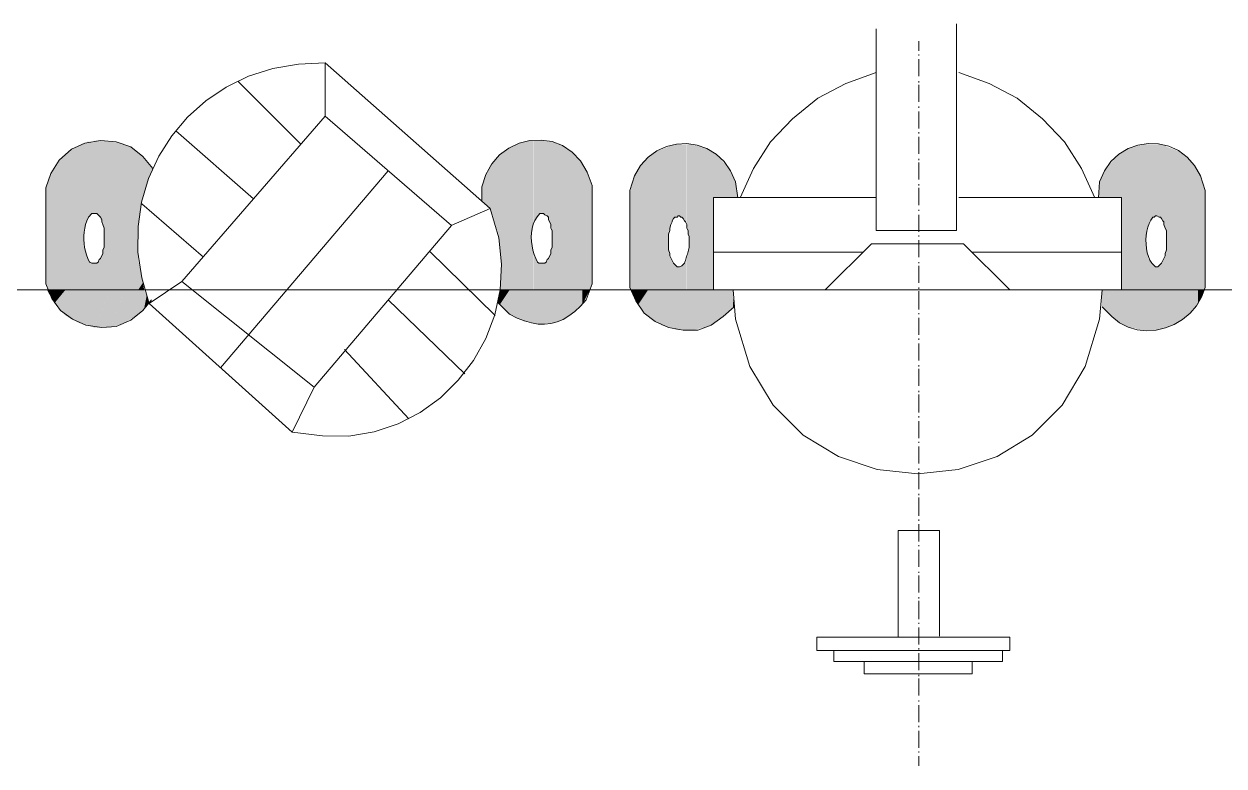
# Model space of a CAD drawing. Extents: x 0 to 247, y -13 to 225.
# Drawn here: x 103.15 to 132.85, y 43.36 to 61.72 of the extents above; entities that cross this region are included whole.
import ezdxf

# ---------------------------------------------------------------- set-up
doc = ezdxf.new("R2010")
doc.units = 0
doc.layers.add('FILL', color=8, linetype='Continuous')
doc.layers.add('GEOMETRY', color=7, linetype='Continuous')

msp = doc.modelspace()

# ---------------------------------------------------------------- hatches: boundary and pattern name
at = {"layer": 'FILL'}
for points in [[(104.861, 58.806), (104.861, 57.029), (104.89, 58.833)], [(104.861, 57.029), (104.89, 57.029), (104.89, 58.833)], [(104.889, 58.833), (104.889, 57.029), (104.919, 58.833)], [(104.889, 57.029), (104.919, 57.029), (104.919, 58.833)], [(104.889, 57.029), (104.889, 58.833)], [(104.889, 57.029), (104.889, 58.833)], [(104.92, 58.833), (104.92, 57.029), (104.95, 58.833)], [(104.92, 57.029), (104.95, 57.029), (104.95, 58.833)], [(104.95, 58.833), (104.95, 57.002), (104.981, 58.833)], [(104.95, 57.002), (104.981, 57.002), (104.981, 58.833)], [(104.95, 57.029), (104.95, 58.833)], [(104.95, 57.002), (104.95, 57.03), (104.95, 58.833)], [(104.98, 58.833), (104.98, 57.002), (105.009, 58.833)], [(104.98, 57.002), (105.009, 56.972), (105.009, 58.833)], [(105.009, 56.972), (105.009, 58.833)], [(105.009, 56.939), (105.009, 56.971), (105.009, 58.833)], [(105.01, 58.833), (105.01, 56.939), (105.04, 58.833)], [(105.01, 56.939), (105.04, 56.91), (105.04, 58.833)], [(105.04, 58.833), (105.04, 56.881), (105.069, 58.833)], [(105.04, 56.881), (105.069, 56.85), (105.069, 58.833)], [(105.04, 56.911), (105.04, 58.833)], [(105.04, 56.881), (105.04, 56.911), (105.04, 58.833)], [(105.04, 56.911), (105.04, 58.833)], [(105.04, 56.911), (105.04, 58.833)], [(105.069, 58.833), (105.069, 56.821), (105.099, 58.833)], [(105.069, 56.821), (105.099, 56.791), (105.099, 58.833)], [(105.069, 56.85), (105.069, 58.833)], [(105.069, 56.821), (105.069, 56.851), (105.069, 58.833)], [(105.099, 58.833), (105.099, 56.7), (105.13, 58.833)], [(105.099, 56.7), (105.13, 56.67), (105.13, 58.833)], [(105.099, 56.729), (105.099, 58.833)], [(105.099, 56.7), (105.099, 56.729), (105.099, 58.833)], [(105.099, 56.791), (105.099, 58.833)], [(105.099, 56.729), (105.099, 56.791), (105.099, 58.833)], [(105.13, 55.137), (105.43, 58.806), (105.13, 58.833)], [(105.13, 56.461), (105.13, 58.833)], [(105.13, 56.43), (105.13, 56.461), (105.13, 58.833)], [(105.13, 56.52), (105.13, 58.833)], [(105.13, 56.461), (105.13, 56.52), (105.13, 58.833)], [(105.13, 56.549), (105.13, 58.833)], [(105.13, 56.52), (105.13, 56.549), (105.13, 58.833)], [(105.13, 56.609), (105.13, 58.833)], [(105.13, 56.549), (105.13, 56.609), (105.13, 58.833)], [(105.13, 56.67), (105.13, 58.833)], [(105.13, 56.609), (105.13, 56.67), (105.13, 58.833)], [(115.318, 58.742), (115.318, 55.137), (115.649, 58.833)], [(115.318, 55.138), (115.649, 55.138), (115.649, 58.833)], [(115.649, 58.833), (115.649, 55.138), (115.708, 58.833)], [(115.649, 55.138), (115.708, 55.138), (115.708, 58.833)], [(115.708, 56.52), (115.708, 58.833)], [(115.708, 56.52), (115.708, 58.833)], [(115.708, 56.461), (115.708, 58.833)], [(115.708, 56.461), (115.708, 58.833)], [(115.708, 56.43), (115.708, 58.833)], [(115.708, 56.43), (115.708, 58.833)], [(115.709, 58.833), (115.709, 56.549), (115.74, 58.833)], [(115.709, 56.549), (115.74, 56.609), (115.74, 58.833)], [(115.74, 58.833), (115.74, 56.729), (115.768, 58.833)], [(115.74, 56.729), (115.768, 56.791), (115.768, 58.833)], [(115.74, 56.7), (115.74, 58.833)], [(115.74, 56.7), (115.74, 58.833)], [(115.74, 56.67), (115.74, 58.833)], [(115.74, 56.67), (115.74, 58.833)], [(115.74, 56.609), (115.74, 58.833)], [(115.74, 56.609), (115.74, 58.833)], [(115.768, 56.791), (115.768, 58.833)], [(115.768, 56.791), (115.768, 58.833)], [(115.769, 58.833), (115.769, 56.821), (115.8, 58.833)], [(115.769, 56.821), (115.8, 56.851), (115.8, 58.833)], [(115.799, 56.85), (115.799, 58.833)], [(115.799, 56.85), (115.799, 58.833)], [(115.8, 58.833), (115.8, 56.881), (115.829, 58.833)], [(115.8, 56.881), (115.829, 56.911), (115.829, 58.833)], [(115.829, 58.833), (115.829, 56.939), (115.859, 58.833)], [(115.829, 56.939), (115.859, 56.971), (115.859, 58.833)], [(115.829, 56.911), (115.829, 58.833)], [(115.829, 56.911), (115.829, 58.833)], [(115.859, 56.972), (115.859, 58.833)], [(115.859, 56.972), (115.859, 58.833)], [(115.86, 58.833), (115.86, 57.002), (115.89, 58.833)], [(115.86, 57.002), (115.89, 57.002), (115.89, 58.833)], [(115.889, 58.833), (115.889, 57.002), (115.919, 58.833)], [(115.889, 57.002), (115.919, 57.03), (115.919, 58.833)], [(115.919, 58.833), (115.919, 57.029), (115.95, 58.833)], [(115.919, 57.029), (115.95, 57.029), (115.95, 58.833)], [(115.919, 57.029), (115.919, 58.833)], [(115.919, 57.029), (115.919, 58.833)], [(115.951, 58.833), (115.951, 57.029), (115.98, 58.833)], [(115.951, 57.029), (115.98, 57.029), (115.98, 58.833)], [(115.98, 58.833), (115.98, 57.029), (116.008, 58.833)], [(115.98, 57.029), (116.008, 57.029), (116.008, 58.833)], [(115.98, 57.029), (115.98, 58.833)], [(115.98, 57.029), (115.98, 58.833)], [(116.008, 57.029), (116.008, 58.833)], [(116.008, 57.029), (116.008, 58.833)], [(116.009, 58.833), (116.009, 57.029), (116.04, 58.833)], [(116.009, 57.029), (116.04, 57.029), (116.04, 58.833)], [(116.04, 58.833), (116.04, 57.002), (116.071, 58.833)], [(116.04, 57.002), (116.071, 57.002), (116.071, 58.833)], [(116.04, 57.029), (116.04, 58.833)], [(116.04, 57.002), (116.04, 57.03), (116.04, 58.833)], [(116.07, 58.833), (116.07, 57.002), (116.099, 58.833)], [(116.07, 57.002), (116.099, 56.972), (116.099, 58.833)], [(116.099, 56.972), (116.099, 58.833)], [(116.099, 56.939), (116.099, 56.971), (116.099, 58.833)], [(116.1, 56.939), (116.131, 58.806), (116.1, 58.833)], [(104.017, 55.138), (104.319, 55.138), (104.319, 58.622)], [(104.017, 58.353), (104.017, 55.137), (104.319, 58.621)], [(104.319, 58.622), (104.319, 55.137), (104.62, 58.774)], [(104.319, 55.137), (104.62, 55.137), (104.62, 58.774)], [(104.62, 58.774), (104.62, 56.52), (104.649, 58.774)], [(104.62, 56.52), (104.649, 56.549), (104.649, 58.774)], [(104.62, 56.461), (104.62, 58.774)], [(104.62, 56.461), (104.62, 58.774)], [(104.62, 56.43), (104.62, 58.774)], [(104.62, 56.43), (104.62, 58.774)], [(104.649, 58.774), (104.649, 56.701), (104.678, 58.774)], [(104.649, 56.701), (104.678, 56.729), (104.678, 58.774)], [(104.649, 56.701), (104.649, 58.774)], [(104.649, 56.701), (104.649, 58.774)], [(104.649, 56.61), (104.649, 58.774)], [(104.649, 56.61), (104.649, 58.774)], [(104.649, 56.549), (104.649, 58.774)], [(104.649, 56.549), (104.649, 58.774)], [(104.649, 56.669), (104.649, 58.773)], [(104.649, 56.669), (104.649, 58.773)], [(104.678, 56.792), (104.678, 58.774)], [(104.678, 56.792), (104.678, 58.774)], [(104.678, 56.729), (104.678, 58.774)], [(104.678, 56.729), (104.678, 58.774)], [(104.679, 58.774), (104.679, 56.821), (104.709, 58.774)], [(104.679, 56.821), (104.709, 56.85), (104.709, 58.774)], [(104.709, 58.806), (104.709, 56.881), (104.74, 58.806)], [(104.709, 56.881), (104.74, 56.91), (104.74, 58.806)], [(104.709, 56.849), (104.709, 58.806)], [(104.709, 56.849), (104.709, 58.806)], [(104.739, 58.806), (104.739, 56.939), (104.768, 58.806)], [(104.739, 56.939), (104.768, 56.971), (104.768, 58.806)], [(104.739, 56.91), (104.739, 58.806)], [(104.739, 56.91), (104.739, 58.806)], [(104.769, 58.806), (104.769, 56.972), (104.8, 58.806)], [(104.769, 56.972), (104.8, 57.001), (104.8, 58.806)], [(104.799, 58.806), (104.799, 57.001), (104.83, 58.806)], [(104.799, 57.001), (104.83, 57.03), (104.83, 58.806)], [(104.799, 57.001), (104.799, 58.806)], [(104.799, 57.001), (104.799, 58.806)], [(104.83, 58.806), (104.83, 57.029), (104.86, 58.806)], [(104.83, 57.029), (104.86, 57.029), (104.86, 58.806)], [(104.83, 57.029), (104.83, 58.806)], [(104.83, 57.029), (104.83, 58.806)], [(105.13, 55.137), (105.43, 55.137), (105.43, 58.806)], [(105.43, 55.137), (105.791, 58.684), (105.43, 58.806)], [(105.43, 55.137), (105.791, 55.137), (105.791, 58.684)], [(105.79, 55.138), (105.971, 58.534), (105.79, 58.684)], [(105.79, 55.138), (105.971, 55.138), (105.971, 58.534)], [(105.971, 56.76), (106.09, 58.441), (105.971, 58.533)], [(105.971, 56.67), (105.971, 58.533)], [(105.971, 56.67), (105.971, 58.533)], [(114.928, 58.505), (114.928, 56.069), (114.958, 58.534)], [(114.928, 56.068), (114.958, 55.826), (114.958, 58.533)], [(114.957, 55.137), (115.017, 55.137), (115.017, 58.565)], [(114.957, 58.533), (114.957, 55.136), (115.017, 58.564)], [(115.017, 55.138), (115.318, 55.138), (115.318, 58.743)], [(115.017, 58.564), (115.017, 55.138), (115.318, 58.742)], [(116.1, 56.939), (116.131, 56.909), (116.131, 58.806)], [(116.13, 58.806), (116.13, 56.881), (116.16, 58.806)], [(116.13, 56.881), (116.16, 56.85), (116.16, 58.806)], [(116.13, 56.91), (116.13, 58.806)], [(116.13, 56.881), (116.13, 56.91), (116.13, 58.806)], [(116.16, 58.806), (116.16, 56.821), (116.19, 58.806)], [(116.16, 56.821), (116.19, 56.791), (116.19, 58.806)], [(116.16, 56.849), (116.16, 58.806)], [(116.16, 56.821), (116.16, 56.85), (116.16, 58.806)], [(116.19, 56.729), (116.19, 58.806)], [(116.19, 56.701), (116.19, 56.729), (116.19, 58.806)], [(116.19, 56.791), (116.19, 58.806)], [(116.19, 56.729), (116.19, 56.791), (116.19, 58.806)], [(116.191, 58.806), (116.191, 56.701), (116.221, 58.806)], [(116.191, 56.701), (116.221, 56.669), (116.221, 58.806)], [(116.22, 55.137), (116.339, 58.774), (116.22, 58.806)], [(116.22, 56.46), (116.22, 58.806)], [(116.22, 56.43), (116.22, 56.46), (116.22, 58.806)], [(116.22, 56.52), (116.22, 58.806)], [(116.22, 56.46), (116.22, 56.52), (116.22, 58.806)], [(116.22, 56.549), (116.22, 58.806)], [(116.22, 56.52), (116.22, 56.549), (116.22, 58.806)], [(116.22, 56.61), (116.22, 58.806)], [(116.22, 56.549), (116.22, 56.61), (116.22, 58.806)], [(116.22, 56.669), (116.22, 58.806)], [(116.22, 56.61), (116.22, 56.669), (116.22, 58.806)], [(116.22, 55.137), (116.339, 55.137), (116.339, 58.774)], [(116.339, 55.137), (116.67, 58.594), (116.339, 58.774)], [(116.339, 55.137), (116.67, 55.137), (116.67, 58.594)], [(116.671, 55.137), (116.911, 58.354), (116.671, 58.594)], [(118.473, 58.323), (118.473, 55.137), (118.804, 58.565)], [(118.473, 55.137), (118.804, 55.137), (118.804, 58.565)], [(118.804, 58.565), (118.804, 55.137), (119.105, 58.684)], [(118.804, 55.137), (119.105, 55.137), (119.105, 58.684)], [(119.105, 56.578), (119.136, 56.64), (119.136, 58.715)], [(119.105, 56.488), (119.105, 58.715)], [(119.105, 56.488), (119.105, 58.715)], [(119.105, 56.398), (119.105, 58.715)], [(119.105, 56.398), (119.105, 58.715)], [(119.105, 58.714), (119.105, 56.577), (119.136, 58.714)], [(119.105, 56.52), (119.105, 58.714)], [(119.105, 56.52), (119.105, 58.714)], [(119.105, 56.43), (119.105, 58.714)], [(119.105, 56.43), (119.105, 58.714)], [(119.105, 56.339), (119.105, 58.683)], [(119.105, 56.339), (119.105, 58.683)], [(119.136, 58.714), (119.136, 56.7), (119.165, 58.714)], [(119.136, 56.7), (119.165, 56.761), (119.165, 58.714)], [(119.136, 56.67), (119.136, 58.714)], [(119.136, 56.67), (119.136, 58.714)], [(119.136, 56.64), (119.136, 58.714)], [(119.136, 56.64), (119.136, 58.714)], [(119.164, 56.761), (119.164, 58.714)], [(119.164, 56.761), (119.164, 58.714)], [(119.164, 56.761), (119.164, 58.714)], [(119.164, 56.761), (119.164, 58.714)], [(119.165, 58.714), (119.165, 56.791), (119.195, 58.714)], [(119.165, 56.791), (119.195, 56.82), (119.195, 58.714)], [(119.195, 58.714), (119.195, 56.849), (119.226, 58.742)], [(119.195, 56.849), (119.226, 56.88), (119.226, 58.742)], [(119.195, 56.82), (119.195, 58.714)], [(119.195, 56.82), (119.195, 58.714)], [(119.226, 58.742), (119.226, 56.911), (119.256, 58.742)], [(119.226, 56.911), (119.256, 56.911), (119.256, 58.742)], [(119.226, 56.881), (119.226, 58.742)], [(119.226, 56.881), (119.226, 58.742)], [(119.256, 58.742), (119.256, 56.911), (119.286, 58.742)], [(119.256, 56.911), (119.286, 56.94), (119.286, 58.742)], [(119.286, 58.742), (119.286, 56.939), (119.317, 58.742)], [(119.286, 56.939), (119.317, 56.971), (119.317, 58.742)], [(119.286, 56.939), (119.286, 58.742)], [(119.286, 56.939), (119.286, 58.742)], [(119.317, 58.742), (119.317, 56.971), (119.345, 58.742)], [(119.317, 56.971), (119.345, 56.971), (119.345, 58.742)], [(119.345, 58.742), (119.345, 56.971), (119.376, 58.742)], [(119.345, 56.971), (119.376, 56.971), (119.376, 58.742)], [(119.345, 56.971), (119.345, 58.742)], [(119.345, 56.971), (119.345, 58.742)], [(119.376, 58.742), (119.376, 56.971), (119.407, 58.742)], [(119.376, 56.971), (119.407, 56.971), (119.407, 58.742)], [(119.406, 56.971), (119.406, 58.742)], [(119.406, 56.939), (119.406, 56.971), (119.406, 58.742)], [(119.407, 58.742), (119.407, 56.939), (119.435, 58.742)], [(119.407, 56.939), (119.435, 56.939), (119.435, 58.742)], [(119.435, 58.742), (119.435, 56.939), (119.466, 58.742)], [(119.435, 56.939), (119.466, 56.91), (119.466, 58.742)], [(119.467, 58.742), (119.467, 56.911), (119.496, 58.742)], [(119.467, 56.911), (119.496, 56.881), (119.496, 58.742)], [(119.467, 56.911), (119.467, 58.742)], [(119.467, 56.911), (119.467, 58.742)], [(119.496, 58.742), (119.496, 56.849), (119.526, 58.742)], [(119.496, 56.849), (119.526, 56.82), (119.526, 58.742)], [(119.496, 56.881), (119.496, 58.742)], [(119.496, 56.849), (119.496, 56.88), (119.496, 58.742)], [(119.526, 56.821), (119.526, 58.743)], [(119.526, 58.742), (119.526, 56.791), (119.556, 58.742)], [(119.526, 56.791), (119.556, 56.761), (119.556, 58.742)], [(119.526, 56.791), (119.526, 56.821), (119.526, 58.742)], [(119.556, 56.728), (119.556, 58.742), (119.556, 58.774)], [(119.556, 56.729), (119.556, 56.761), (119.556, 58.774)], [(119.556, 56.76), (119.556, 58.773)], [(119.556, 56.7), (119.556, 56.728), (119.556, 58.742)], [(119.557, 58.742), (119.557, 56.7), (119.587, 58.742)], [(119.557, 56.7), (119.587, 56.67), (119.587, 58.742)], [(119.586, 56.579), (119.586, 58.743)], [(119.586, 56.579), (119.586, 56.64), (119.586, 58.743)], [(119.586, 58.742), (119.586, 56.519), (119.617, 58.742)], [(119.586, 56.519), (119.617, 56.488), (119.617, 58.742)], [(119.586, 56.519), (119.586, 56.578), (119.586, 58.742)], [(119.586, 56.64), (119.586, 58.742)], [(119.586, 56.67), (119.586, 58.742)], [(119.586, 56.64), (119.586, 56.671), (119.586, 58.742)], [(119.617, 55.137), (119.946, 58.684), (119.617, 58.743)], [(119.617, 56.489), (119.617, 58.743)], [(119.617, 56.398), (119.617, 58.742)], [(119.617, 56.339), (119.617, 56.398), (119.617, 58.742)], [(119.617, 56.429), (119.617, 58.742)], [(119.617, 56.398), (119.617, 56.429), (119.617, 58.742)], [(119.617, 56.429), (119.617, 56.488), (119.617, 58.742)], [(119.617, 55.137), (119.946, 55.137), (119.946, 58.684)], [(119.947, 55.138), (120.216, 58.534), (119.947, 58.684)], [(119.947, 55.138), (120.216, 55.138), (120.216, 58.534)], [(120.216, 57.421), (120.307, 58.474), (120.216, 58.534)], [(130.225, 58.473), (130.225, 57.422), (130.316, 58.533)], [(130.225, 57.422), (130.316, 57.422), (130.316, 58.533)], [(130.315, 55.137), (130.586, 55.137), (130.586, 58.684)], [(130.315, 58.533), (130.315, 55.136), (130.586, 58.683)], [(130.586, 58.684), (130.586, 55.138), (130.916, 58.743)], [(130.586, 55.138), (130.916, 55.138), (130.916, 58.743)], [(130.917, 58.742), (130.917, 56.429), (130.948, 58.742)], [(130.917, 56.429), (130.948, 56.488), (130.948, 58.742)], [(130.917, 56.398), (130.917, 58.742)], [(130.917, 56.398), (130.917, 58.742)], [(130.917, 56.339), (130.917, 58.742)], [(130.917, 56.339), (130.917, 58.742)], [(130.948, 56.579), (130.948, 58.743)], [(130.948, 56.579), (130.948, 58.743)], [(130.948, 56.489), (130.948, 58.743)], [(130.948, 56.489), (130.948, 58.743)], [(130.948, 58.742), (130.948, 56.64), (130.976, 58.742)], [(130.948, 56.64), (130.976, 56.671), (130.976, 58.742)], [(130.948, 56.519), (130.948, 58.742)], [(130.948, 56.519), (130.948, 58.742)], [(130.976, 56.728), (130.976, 58.742), (130.976, 58.774)], [(130.976, 56.701), (130.976, 58.774)], [(130.976, 56.701), (130.976, 58.774)], [(130.976, 56.728), (130.976, 58.742)], [(130.976, 56.67), (130.976, 58.742)], [(130.976, 56.67), (130.976, 58.742)], [(130.977, 58.742), (130.977, 56.761), (131.007, 58.742)], [(130.977, 56.761), (131.007, 56.791), (131.007, 58.742)], [(131.007, 56.821), (131.038, 56.85), (131.038, 58.743)], [(131.007, 58.742), (131.007, 56.82), (131.038, 58.742)], [(131.007, 56.791), (131.007, 58.742)], [(131.007, 56.791), (131.007, 58.742)], [(131.037, 58.742), (131.037, 56.881), (131.067, 58.742)], [(131.037, 56.881), (131.067, 56.911), (131.067, 58.742)], [(131.038, 56.849), (131.038, 58.742)], [(131.038, 56.849), (131.038, 58.742)], [(131.067, 58.742), (131.067, 56.911), (131.098, 58.742)], [(131.067, 56.911), (131.098, 56.911), (131.098, 58.742)], [(131.098, 58.742), (131.098, 56.939), (131.128, 58.742)], [(131.098, 56.939), (131.128, 56.939), (131.128, 58.742)], [(131.098, 56.911), (131.098, 58.742)], [(131.098, 56.911), (131.098, 58.742)], [(131.128, 58.742), (131.128, 56.939), (131.157, 58.742)], [(131.128, 56.939), (131.157, 56.971), (131.157, 58.742)], [(131.157, 58.742), (131.157, 56.971), (131.188, 58.742)], [(131.157, 56.971), (131.188, 56.971), (131.188, 58.742)], [(131.157, 56.971), (131.157, 58.742)], [(131.157, 56.971), (131.157, 58.742)], [(131.188, 58.742), (131.188, 56.971), (131.217, 58.742)], [(131.188, 56.971), (131.217, 56.971), (131.217, 58.742)], [(131.217, 56.971), (131.217, 58.742)], [(131.217, 56.971), (131.217, 58.742)], [(131.218, 58.742), (131.218, 56.971), (131.248, 58.742)], [(131.218, 56.971), (131.248, 56.939), (131.248, 58.742)], [(131.248, 58.742), (131.248, 56.939), (131.279, 58.742)], [(131.248, 56.939), (131.279, 56.939), (131.279, 58.742)], [(131.279, 58.742), (131.279, 56.911), (131.307, 58.742)], [(131.279, 56.911), (131.307, 56.911), (131.307, 58.742)], [(131.279, 56.939), (131.279, 58.742)], [(131.279, 56.911), (131.279, 56.94), (131.279, 58.742)], [(131.307, 56.881), (131.338, 58.714), (131.307, 58.742)], [(131.307, 56.911), (131.307, 58.742)], [(131.307, 56.881), (131.307, 56.911), (131.307, 58.742)], [(131.307, 56.881), (131.338, 56.85), (131.338, 58.714)], [(131.339, 58.714), (131.339, 56.82), (131.369, 58.714)], [(131.339, 56.82), (131.369, 56.791), (131.369, 58.714)], [(131.339, 56.85), (131.339, 58.714)], [(131.339, 56.82), (131.339, 56.851), (131.339, 58.714)], [(131.368, 56.761), (131.368, 58.714)], [(131.368, 56.761), (131.368, 58.714)], [(131.368, 56.791), (131.368, 58.714)], [(131.368, 56.761), (131.368, 56.791), (131.368, 58.714)], [(131.369, 58.714), (131.369, 56.761), (131.398, 58.714)], [(131.369, 56.761), (131.398, 56.7), (131.398, 58.714)], [(131.398, 58.714), (131.398, 56.64), (131.429, 58.714)], [(131.398, 56.64), (131.429, 56.578), (131.429, 58.714)], [(131.398, 56.67), (131.398, 58.714)], [(131.398, 56.64), (131.398, 56.671), (131.398, 58.714)], [(131.398, 56.7), (131.398, 58.714)], [(131.398, 56.67), (131.398, 56.7), (131.398, 58.714)], [(131.429, 56.488), (131.429, 58.715)], [(131.429, 56.488), (131.429, 56.52), (131.429, 58.715)], [(131.429, 56.578), (131.429, 58.715)], [(131.429, 56.43), (131.429, 56.488), (131.429, 58.714)], [(131.429, 56.52), (131.429, 58.714)], [(131.429, 56.52), (131.429, 56.578), (131.429, 58.714)], [(131.429, 56.43), (131.429, 58.684), (131.429, 58.713)], [(131.429, 55.137), (131.758, 58.565), (131.429, 58.684)], [(131.429, 56.398), (131.429, 58.684)], [(131.429, 56.398), (131.429, 56.43), (131.429, 58.684)], [(131.429, 56.339), (131.429, 56.398), (131.429, 58.683)], [(131.429, 55.137), (131.758, 55.137), (131.758, 58.565)], [(131.758, 55.137), (132.059, 58.323), (131.758, 58.565)], [(103.808, 55.137), (104.018, 55.137), (104.018, 58.354)], [(103.808, 58.022), (103.808, 55.137), (104.018, 58.353)], [(105.971, 56.76), (106.09, 57.421), (106.09, 58.441)], [(106.09, 57.421), (106.09, 58.442)], [(106.09, 57.421), (106.09, 58.442)], [(106.091, 57.452), (106.122, 58.414), (106.091, 58.442)], [(106.091, 57.452), (106.122, 57.543), (106.122, 58.414)], [(106.122, 57.542), (106.331, 58.143), (106.122, 58.414)], [(114.597, 58.021), (114.597, 57.241), (114.687, 58.233)], [(114.597, 57.241), (114.687, 57.151), (114.687, 58.233)], [(114.686, 58.233), (114.686, 57.15), (114.777, 58.323)], [(114.686, 57.15), (114.777, 56.911), (114.777, 58.323)], [(114.777, 58.323), (114.777, 56.911), (114.899, 58.442)], [(114.777, 56.911), (114.899, 56.489), (114.899, 58.442)], [(114.899, 56.489), (114.927, 56.069), (114.927, 58.505)], [(114.899, 58.442), (114.899, 56.488), (114.927, 58.504)], [(116.671, 55.137), (116.911, 55.137), (116.911, 58.354)], [(116.912, 55.137), (117.092, 58.053), (116.912, 58.355)], [(118.264, 57.964), (118.264, 55.137), (118.473, 58.323)], [(118.264, 55.137), (118.473, 55.137), (118.473, 58.323)], [(120.216, 57.421), (120.307, 57.421), (120.307, 58.474)], [(120.306, 57.421), (120.577, 58.172), (120.306, 58.474)], [(129.955, 58.172), (129.955, 57.421), (130.225, 58.474)], [(129.955, 57.421), (130.225, 57.421), (130.225, 58.474)], [(131.758, 55.137), (132.059, 55.137), (132.059, 58.323)], [(132.058, 55.137), (132.269, 57.963), (132.058, 58.322)], [(103.718, 55.137), (103.808, 55.137), (103.808, 58.022)], [(103.718, 57.783), (103.718, 55.137), (103.808, 58.021)], [(114.476, 57.333), (114.597, 57.241), (114.597, 58.022)], [(114.476, 57.692), (114.476, 57.333), (114.597, 58.021)], [(116.912, 55.137), (117.092, 55.137), (117.092, 58.053)], [(117.091, 55.138), (117.152, 57.871), (117.091, 58.054)], [(118.174, 57.662), (118.174, 55.137), (118.264, 57.963)], [(118.174, 55.137), (118.264, 55.137), (118.264, 57.963)], [(120.306, 57.421), (120.577, 57.421), (120.577, 58.172)], [(120.577, 57.421), (120.758, 57.811), (120.577, 58.172)], [(129.775, 57.811), (129.775, 57.421), (129.955, 58.173)], [(129.775, 57.421), (129.955, 57.421), (129.955, 58.172)], [(132.058, 55.137), (132.269, 55.137), (132.269, 57.963)], [(132.269, 55.138), (132.36, 57.663), (132.269, 57.964)], [(103.687, 57.662), (103.687, 55.287), (103.718, 57.724)], [(103.687, 55.287), (103.718, 55.228), (103.718, 57.724)], [(103.687, 55.287), (103.687, 57.662)], [(103.718, 55.228), (103.718, 57.783)], [(103.718, 55.137), (103.718, 55.228), (103.718, 57.783)], [(114.476, 57.333), (114.476, 57.692)], [(117.091, 55.138), (117.152, 55.138), (117.152, 57.871)], [(117.152, 55.137), (117.182, 57.783), (117.152, 57.872)], [(117.152, 55.137), (117.182, 55.228), (117.182, 57.783)], [(117.182, 55.228), (117.212, 57.725), (117.182, 57.783)], [(117.182, 55.228), (117.212, 55.287), (117.212, 57.725)], [(118.174, 55.138), (118.174, 55.169), (118.174, 57.663)], [(118.174, 55.168), (118.174, 57.662)], [(120.577, 57.421), (120.758, 57.421), (120.758, 57.811)], [(120.758, 57.421), (120.818, 57.421), (120.758, 57.812)], [(129.745, 57.421), (129.777, 57.421), (129.777, 57.811)], [(132.269, 55.138), (132.36, 55.138), (132.36, 57.663)], [(132.36, 55.137), (132.388, 57.603), (132.36, 57.663)], [(118.143, 55.198), (118.143, 57.603)], [(118.144, 57.603), (118.144, 55.198), (118.175, 57.603)], [(118.144, 55.198), (118.175, 55.167), (118.175, 57.603)], [(132.36, 55.137), (132.388, 55.168), (132.388, 57.603)], [(132.388, 55.197), (132.388, 57.603)], [(132.388, 55.167), (132.388, 57.602)], [(132.388, 55.167), (132.388, 57.602)], [(105.971, 55.137), (105.971, 55.889), (105.971, 56.67)], [(104.62, 55.138), (104.62, 56.37), (104.62, 56.43)], [(104.62, 55.137), (104.62, 56.31), (104.62, 56.37)], [(104.62, 55.138), (104.62, 56.37)], [(104.62, 55.137), (104.649, 56.28), (104.62, 56.31)], [(104.62, 55.137), (104.62, 56.31)], [(104.62, 55.137), (104.649, 55.137), (104.649, 56.28)], [(104.649, 55.137), (104.649, 56.219), (104.649, 56.28)], [(104.649, 55.137), (104.649, 56.19), (104.649, 56.219)], [(104.649, 55.137), (104.649, 56.219)], [(104.649, 55.137), (104.649, 56.13), (104.649, 56.19)], [(104.649, 55.137), (104.649, 56.19)], [(105.099, 56.129), (105.099, 55.137), (105.13, 56.19)], [(105.099, 55.137), (105.13, 55.137), (105.13, 56.19)], [(105.13, 55.137), (105.13, 56.43)], [(105.13, 55.137), (105.13, 56.43)], [(105.13, 55.138), (105.13, 56.37)], [(105.13, 55.138), (105.13, 56.37)], [(105.13, 55.137), (105.13, 56.31)], [(105.13, 55.137), (105.13, 56.31)], [(105.13, 55.137), (105.13, 56.28)], [(105.13, 55.137), (105.13, 56.28)], [(105.13, 55.137), (105.13, 56.219)], [(105.13, 55.137), (105.13, 56.219)], [(115.708, 55.138), (115.708, 56.37), (115.708, 56.43)], [(115.708, 55.137), (115.708, 56.31), (115.708, 56.37)], [(115.708, 55.138), (115.708, 56.37)], [(115.708, 55.137), (115.708, 56.28), (115.708, 56.31)], [(115.708, 55.137), (115.708, 56.31)], [(115.708, 55.137), (115.708, 56.28)], [(115.709, 55.137), (115.74, 56.219), (115.709, 56.28)], [(115.709, 55.137), (115.74, 55.137), (115.74, 56.219)], [(115.74, 55.137), (115.74, 56.19), (115.74, 56.219)], [(115.74, 55.137), (115.74, 56.13), (115.74, 56.19)], [(115.74, 55.137), (115.74, 56.19)], [(116.191, 56.129), (116.191, 55.137), (116.221, 56.19)], [(116.191, 55.137), (116.221, 55.137), (116.221, 56.19)], [(116.22, 55.137), (116.22, 56.43)], [(116.22, 55.137), (116.22, 56.43)], [(116.22, 55.138), (116.22, 56.37)], [(116.22, 55.138), (116.22, 56.37)], [(116.22, 55.137), (116.22, 56.31)], [(116.22, 55.137), (116.22, 56.31)], [(116.22, 55.137), (116.22, 56.28)], [(116.22, 55.137), (116.22, 56.28)], [(116.22, 55.137), (116.22, 56.219)], [(116.22, 55.137), (116.22, 56.219)], [(119.105, 55.137), (119.105, 56.28), (119.105, 56.34)], [(119.105, 55.137), (119.105, 56.28)], [(119.105, 55.138), (119.105, 56.25), (119.105, 56.279)], [(119.105, 55.137), (119.105, 56.19), (119.105, 56.251)], [(119.105, 55.138), (119.105, 56.25)], [(119.105, 55.138), (119.105, 56.159), (119.105, 56.19)], [(119.105, 55.137), (119.105, 56.19)], [(119.105, 55.137), (119.105, 56.099), (119.105, 56.159)], [(119.105, 55.138), (119.105, 56.159)], [(119.586, 56.158), (119.586, 55.137), (119.617, 56.19)], [(119.586, 55.137), (119.617, 55.137), (119.617, 56.19)], [(119.586, 55.138), (119.586, 56.159)], [(119.586, 55.138), (119.586, 56.159)], [(119.617, 55.137), (119.617, 56.339)], [(119.617, 55.137), (119.617, 56.339)], [(119.617, 55.137), (119.617, 56.28)], [(119.617, 55.137), (119.617, 56.28)], [(119.617, 55.138), (119.617, 56.25)], [(119.617, 55.138), (119.617, 56.25)], [(130.917, 55.137), (130.917, 56.28), (130.917, 56.34)], [(130.917, 55.137), (130.917, 56.28)], [(130.917, 55.138), (130.917, 56.25), (130.917, 56.279)], [(130.917, 55.137), (130.948, 56.19), (130.917, 56.251)], [(130.917, 55.138), (130.917, 56.25)], [(130.917, 55.137), (130.948, 55.137), (130.948, 56.19)], [(130.948, 55.138), (130.948, 56.159), (130.948, 56.19)], [(130.948, 55.137), (130.948, 56.099), (130.948, 56.159)], [(130.948, 55.138), (130.948, 56.159)], [(131.429, 55.137), (131.429, 56.339)], [(131.429, 55.137), (131.429, 56.339)], [(131.429, 55.137), (131.429, 56.28)], [(131.429, 55.137), (131.429, 56.28)], [(131.429, 55.138), (131.429, 56.25)], [(131.429, 55.138), (131.429, 56.25)], [(131.429, 55.137), (131.429, 56.19)], [(131.429, 55.137), (131.429, 56.19)], [(131.429, 55.138), (131.429, 56.159)], [(131.429, 55.138), (131.429, 56.159)], [(104.649, 55.137), (104.649, 56.13)], [(104.649, 55.137), (104.678, 56.099), (104.649, 56.129)], [(104.649, 55.137), (104.678, 55.137), (104.678, 56.099)], [(104.678, 55.138), (104.678, 56.038), (104.678, 56.1)], [(104.678, 55.138), (104.678, 56.038)], [(104.678, 55.137), (104.678, 56.008), (104.678, 56.037)], [(104.678, 55.137), (104.678, 56.008)], [(104.679, 55.137), (104.709, 55.979), (104.679, 56.008)], [(104.679, 55.137), (104.709, 55.137), (104.709, 55.979)], [(104.709, 55.137), (104.709, 55.948), (104.709, 55.979)], [(104.709, 55.137), (104.709, 55.948)], [(104.709, 55.137), (104.74, 55.919), (104.709, 55.947)], [(104.709, 55.137), (104.74, 55.137), (104.74, 55.919)], [(104.739, 55.137), (104.739, 55.889), (104.739, 55.919)], [(104.739, 55.137), (104.768, 55.858), (104.739, 55.889)], [(104.739, 55.137), (104.739, 55.889)], [(104.739, 55.137), (104.768, 55.137), (104.768, 55.858)], [(104.769, 55.138), (104.8, 55.827), (104.769, 55.858)], [(104.98, 55.827), (104.98, 55.137), (105.009, 55.858)], [(104.98, 55.137), (105.009, 55.137), (105.009, 55.858)], [(105.009, 55.137), (105.009, 55.889)], [(105.009, 55.137), (105.009, 55.889)], [(105.01, 55.889), (105.01, 55.137), (105.04, 55.919)], [(105.01, 55.137), (105.04, 55.137), (105.04, 55.919)], [(105.04, 55.948), (105.04, 55.137), (105.069, 55.979)], [(105.04, 55.137), (105.069, 55.137), (105.069, 55.979)], [(105.04, 55.137), (105.04, 55.948)], [(105.04, 55.137), (105.04, 55.948)], [(105.069, 56.008), (105.069, 55.138), (105.099, 56.038)], [(105.069, 55.138), (105.099, 55.138), (105.099, 56.038)], [(105.069, 55.137), (105.069, 56.008)], [(105.069, 55.137), (105.069, 56.008)], [(105.099, 55.137), (105.099, 56.13)], [(105.099, 55.137), (105.099, 56.13)], [(105.099, 55.137), (105.099, 56.099)], [(105.099, 55.137), (105.099, 56.099)], [(105.971, 55.137), (106.09, 55.317), (105.971, 55.889)], [(105.971, 55.137), (105.971, 55.889)], [(115.74, 55.137), (115.74, 56.13)], [(115.74, 55.137), (115.74, 56.099), (115.74, 56.129)], [(115.74, 55.138), (115.768, 56.038), (115.74, 56.1)], [(115.74, 55.137), (115.74, 56.099)], [(115.74, 55.138), (115.768, 55.138), (115.768, 56.038)], [(115.768, 55.137), (115.768, 56.008), (115.768, 56.037)], [(115.768, 55.137), (115.768, 56.008)], [(115.769, 55.137), (115.8, 55.979), (115.769, 56.008)], [(115.769, 55.137), (115.8, 55.137), (115.8, 55.979)], [(115.799, 55.137), (115.799, 55.948), (115.799, 55.979)], [(115.799, 55.137), (115.799, 55.948)], [(115.8, 55.137), (115.829, 55.919), (115.8, 55.947)], [(115.8, 55.137), (115.829, 55.137), (115.829, 55.919)], [(115.829, 55.137), (115.829, 55.889), (115.829, 55.919)], [(115.829, 55.137), (115.859, 55.858), (115.829, 55.889)], [(115.829, 55.137), (115.829, 55.889)], [(115.829, 55.137), (115.859, 55.137), (115.859, 55.858)], [(115.859, 55.138), (115.859, 55.827), (115.859, 55.858)], [(116.07, 55.827), (116.07, 55.137), (116.099, 55.858)], [(116.07, 55.137), (116.099, 55.137), (116.099, 55.858)], [(116.099, 55.137), (116.099, 55.889)], [(116.099, 55.137), (116.099, 55.889)], [(116.1, 55.889), (116.1, 55.137), (116.131, 55.919)], [(116.1, 55.137), (116.131, 55.137), (116.131, 55.919)], [(116.13, 55.948), (116.13, 55.137), (116.16, 55.979)], [(116.13, 55.137), (116.16, 55.137), (116.16, 55.979)], [(116.13, 55.137), (116.13, 55.948)], [(116.13, 55.137), (116.13, 55.948)], [(116.16, 56.008), (116.16, 55.138), (116.19, 56.038)], [(116.16, 55.138), (116.19, 55.138), (116.19, 56.038)], [(116.16, 55.137), (116.16, 56.008)], [(116.16, 55.137), (116.16, 56.008)], [(116.19, 55.137), (116.19, 56.13)], [(116.19, 55.137), (116.19, 56.13)], [(116.19, 55.137), (116.19, 56.099)], [(116.19, 55.137), (116.19, 56.099)], [(119.105, 55.137), (119.136, 56.069), (119.105, 56.099)], [(119.105, 55.137), (119.105, 56.099)], [(119.105, 55.137), (119.136, 55.137), (119.136, 56.069)], [(119.136, 55.137), (119.136, 56.008), (119.136, 56.069)], [(119.136, 55.137), (119.136, 55.979), (119.136, 56.008)], [(119.136, 55.137), (119.136, 56.008)], [(119.136, 55.137), (119.165, 55.919), (119.136, 55.979)], [(119.136, 55.137), (119.136, 55.979)], [(119.136, 55.137), (119.165, 55.137), (119.165, 55.919)], [(119.164, 55.137), (119.164, 55.889), (119.164, 55.919)], [(119.164, 55.137), (119.164, 55.889)], [(119.165, 55.137), (119.195, 55.858), (119.165, 55.889)], [(119.165, 55.137), (119.195, 55.137), (119.195, 55.858)], [(119.195, 55.138), (119.195, 55.827), (119.195, 55.858)], [(119.496, 55.827), (119.496, 55.137), (119.526, 55.858)], [(119.496, 55.137), (119.526, 55.137), (119.526, 55.858)], [(119.526, 55.889), (119.526, 55.137), (119.556, 55.919)], [(119.526, 55.137), (119.556, 55.137), (119.556, 55.919)], [(119.526, 55.137), (119.526, 55.889)], [(119.526, 55.137), (119.526, 55.889)], [(119.556, 55.137), (119.556, 55.979)], [(119.556, 55.137), (119.556, 55.979)], [(119.557, 55.979), (119.557, 55.137), (119.587, 56.008)], [(119.557, 55.137), (119.587, 55.137), (119.587, 56.008)], [(119.586, 55.137), (119.586, 56.099)], [(119.586, 55.137), (119.586, 56.099)], [(119.586, 55.137), (119.586, 56.069)], [(119.586, 55.137), (119.586, 56.069)], [(130.948, 55.137), (130.948, 56.069), (130.948, 56.099)], [(130.948, 55.137), (130.948, 56.099)], [(130.948, 55.137), (130.976, 56.008), (130.948, 56.069)], [(130.948, 55.137), (130.948, 56.069)], [(130.948, 55.137), (130.976, 55.137), (130.976, 56.008)], [(130.976, 55.137), (130.976, 55.979), (130.976, 56.008)], [(130.976, 55.137), (130.976, 55.919), (130.976, 55.979)], [(130.976, 55.137), (130.976, 55.979)], [(130.976, 55.137), (130.976, 55.919)], [(130.977, 55.137), (131.007, 55.889), (130.977, 55.919)], [(130.977, 55.137), (131.007, 55.137), (131.007, 55.889)], [(131.007, 55.137), (131.007, 55.858), (131.007, 55.889)], [(131.007, 55.138), (131.038, 55.827), (131.007, 55.858)], [(131.007, 55.137), (131.007, 55.858)], [(131.339, 55.858), (131.339, 55.137), (131.369, 55.89)], [(131.339, 55.137), (131.369, 55.137), (131.369, 55.889)], [(131.339, 55.137), (131.339, 55.858)], [(131.339, 55.137), (131.339, 55.858)], [(131.368, 55.137), (131.368, 55.919)], [(131.368, 55.137), (131.368, 55.919)], [(131.369, 55.919), (131.369, 55.137), (131.398, 55.979)], [(131.369, 55.137), (131.398, 55.137), (131.398, 55.979)], [(131.398, 56.069), (131.398, 55.137), (131.429, 56.099)], [(131.398, 55.137), (131.429, 55.137), (131.429, 56.099)], [(131.398, 55.137), (131.398, 56.069)], [(131.398, 55.137), (131.398, 56.069)], [(131.398, 55.137), (131.398, 56.008)], [(131.398, 55.137), (131.398, 56.008)], [(104.769, 55.138), (104.8, 55.138), (104.8, 55.827)], [(104.799, 55.137), (104.83, 55.799), (104.799, 55.828)], [(104.799, 55.138), (104.799, 55.827)], [(104.799, 55.138), (104.799, 55.827)], [(104.799, 55.137), (104.83, 55.137), (104.83, 55.799)], [(104.83, 55.799), (104.83, 55.137), (104.86, 55.799)], [(104.83, 55.137), (104.86, 55.137), (104.86, 55.799)], [(104.83, 55.137), (104.83, 55.799)], [(104.83, 55.137), (104.83, 55.799)], [(104.861, 55.799), (104.861, 55.137), (104.89, 55.799)], [(104.861, 55.137), (104.89, 55.137), (104.89, 55.799)], [(104.889, 55.799), (104.889, 55.137), (104.919, 55.799)], [(104.889, 55.137), (104.919, 55.137), (104.919, 55.799)], [(104.889, 55.137), (104.889, 55.799)], [(104.889, 55.137), (104.889, 55.799)], [(104.92, 55.799), (104.92, 55.137), (104.95, 55.799)], [(104.92, 55.137), (104.95, 55.137), (104.95, 55.799)], [(104.95, 55.138), (104.981, 55.138), (104.981, 55.827)], [(104.95, 55.138), (104.95, 55.827)], [(104.95, 55.138), (104.95, 55.827)], [(104.95, 55.826), (104.95, 55.137), (104.981, 55.826)], [(114.928, 55.138), (114.958, 55.138), (114.958, 55.827)], [(115.859, 55.138), (115.859, 55.827)], [(115.86, 55.138), (115.89, 55.138), (115.89, 55.827)], [(115.86, 55.826), (115.86, 55.137), (115.89, 55.826)], [(115.889, 55.137), (115.919, 55.799), (115.889, 55.828)], [(115.889, 55.137), (115.919, 55.137), (115.919, 55.799)], [(115.919, 55.799), (115.919, 55.137), (115.95, 55.799)], [(115.919, 55.137), (115.95, 55.137), (115.95, 55.799)], [(115.919, 55.137), (115.919, 55.799)], [(115.919, 55.137), (115.919, 55.799)], [(115.951, 55.799), (115.951, 55.137), (115.98, 55.799)], [(115.951, 55.137), (115.98, 55.137), (115.98, 55.799)], [(115.98, 55.799), (115.98, 55.137), (116.008, 55.799)], [(115.98, 55.137), (116.008, 55.137), (116.008, 55.799)], [(115.98, 55.137), (115.98, 55.799)], [(115.98, 55.137), (115.98, 55.799)], [(116.009, 55.799), (116.009, 55.137), (116.04, 55.799)], [(116.009, 55.137), (116.04, 55.137), (116.04, 55.799)], [(116.04, 55.138), (116.071, 55.138), (116.071, 55.827)], [(116.04, 55.138), (116.04, 55.827)], [(116.04, 55.138), (116.04, 55.827)], [(116.04, 55.826), (116.04, 55.137), (116.071, 55.826)], [(119.195, 55.137), (119.226, 55.799), (119.195, 55.828)], [(119.195, 55.138), (119.195, 55.827)], [(119.195, 55.137), (119.226, 55.137), (119.226, 55.799)], [(119.226, 55.137), (119.226, 55.769), (119.226, 55.799)], [(119.226, 55.769), (119.226, 55.137), (119.256, 55.769)], [(119.226, 55.137), (119.256, 55.137), (119.256, 55.769)], [(119.226, 55.137), (119.226, 55.769)], [(119.256, 55.137), (119.286, 55.739), (119.256, 55.769)], [(119.256, 55.137), (119.286, 55.137), (119.286, 55.739)], [(119.286, 55.137), (119.286, 55.739)], [(119.286, 55.137), (119.286, 55.739)], [(119.286, 55.138), (119.317, 55.709), (119.286, 55.738)], [(119.286, 55.138), (119.317, 55.138), (119.317, 55.709)], [(119.317, 55.138), (119.345, 55.138), (119.345, 55.709)], [(119.317, 55.708), (119.317, 55.137), (119.345, 55.708)], [(119.345, 55.138), (119.376, 55.138), (119.376, 55.709)], [(119.345, 55.138), (119.345, 55.709)], [(119.345, 55.138), (119.345, 55.709)], [(119.345, 55.708), (119.345, 55.137), (119.376, 55.708)], [(119.376, 55.138), (119.407, 55.138), (119.407, 55.709)], [(119.376, 55.708), (119.376, 55.137), (119.407, 55.708)], [(119.406, 55.137), (119.406, 55.739)], [(119.406, 55.137), (119.406, 55.739)], [(119.407, 55.739), (119.407, 55.137), (119.435, 55.739)], [(119.407, 55.137), (119.435, 55.137), (119.435, 55.739)], [(119.435, 55.739), (119.435, 55.137), (119.466, 55.769)], [(119.435, 55.137), (119.466, 55.137), (119.466, 55.769)], [(119.467, 55.769), (119.467, 55.136), (119.496, 55.799)], [(119.467, 55.137), (119.496, 55.137), (119.496, 55.799)], [(119.467, 55.137), (119.467, 55.769)], [(119.467, 55.137), (119.467, 55.769)], [(119.496, 55.138), (119.496, 55.827)], [(119.496, 55.138), (119.496, 55.827)], [(131.007, 55.138), (131.038, 55.138), (131.038, 55.827)], [(131.037, 55.137), (131.067, 55.769), (131.037, 55.799)], [(131.037, 55.137), (131.067, 55.137), (131.067, 55.769)], [(131.038, 55.137), (131.038, 55.799), (131.038, 55.828)], [(131.038, 55.137), (131.038, 55.799)], [(131.067, 55.769), (131.067, 55.137), (131.098, 55.769)], [(131.067, 55.137), (131.098, 55.137), (131.098, 55.769)], [(131.098, 55.137), (131.098, 55.739), (131.098, 55.769)], [(131.098, 55.739), (131.098, 55.137), (131.128, 55.739)], [(131.098, 55.137), (131.128, 55.137), (131.128, 55.739)], [(131.098, 55.137), (131.098, 55.739)], [(131.128, 55.138), (131.157, 55.709), (131.128, 55.738)], [(131.128, 55.138), (131.157, 55.138), (131.157, 55.709)], [(131.157, 55.138), (131.188, 55.138), (131.188, 55.709)], [(131.157, 55.138), (131.157, 55.709)], [(131.157, 55.138), (131.157, 55.709)], [(131.157, 55.708), (131.157, 55.137), (131.188, 55.708)], [(131.188, 55.138), (131.217, 55.138), (131.217, 55.709)], [(131.188, 55.708), (131.188, 55.137), (131.217, 55.708)], [(131.217, 55.138), (131.217, 55.709)], [(131.217, 55.138), (131.217, 55.709)], [(131.218, 55.708), (131.218, 55.136), (131.248, 55.739)], [(131.218, 55.137), (131.248, 55.137), (131.248, 55.739)], [(131.248, 55.739), (131.248, 55.137), (131.279, 55.739)], [(131.248, 55.137), (131.279, 55.137), (131.279, 55.739)], [(131.279, 55.769), (131.279, 55.137), (131.307, 55.769)], [(131.279, 55.137), (131.307, 55.137), (131.307, 55.769)], [(131.279, 55.137), (131.279, 55.769)], [(131.279, 55.137), (131.279, 55.769)], [(131.307, 55.138), (131.338, 55.138), (131.338, 55.827)], [(131.307, 55.799), (131.307, 55.138), (131.338, 55.826)], [(131.307, 55.137), (131.307, 55.799)], [(131.307, 55.137), (131.307, 55.799)], [(105.971, 55.137), (106.09, 55.137), (106.09, 55.317)], [(106.091, 55.137), (106.122, 55.137), (106.091, 55.317)], [(103.717, 55.137), (103.897, 54.806), (103.897, 55.137)], [(103.898, 55.137), (103.898, 54.806), (104.169, 55.137)], [(103.898, 54.806), (104.169, 54.506), (104.169, 55.137)], [(104.169, 55.137), (104.169, 54.506), (104.498, 55.137)], [(104.169, 54.506), (104.498, 54.325), (104.498, 55.137)], [(104.497, 55.137), (104.497, 54.325), (104.889, 55.137)], [(104.497, 54.325), (104.889, 54.205), (104.889, 55.137)], [(104.889, 55.137), (104.889, 54.206), (105.281, 55.137)], [(104.889, 54.205), (105.281, 54.205), (105.281, 55.136)], [(105.28, 55.137), (105.28, 54.206), (105.64, 55.137)], [(105.28, 54.205), (105.64, 54.325), (105.64, 55.136)], [(105.64, 55.137), (105.64, 54.325), (105.971, 55.137)], [(105.64, 54.325), (105.971, 54.536), (105.971, 55.137)], [(105.971, 55.137), (105.971, 54.536), (106.122, 55.137)], [(105.971, 54.536), (106.122, 54.686), (106.122, 55.137)], [(106.122, 54.686), (106.181, 54.987), (106.122, 55.137)], [(106.122, 54.686), (106.181, 54.746), (106.181, 54.987)], [(106.181, 54.746), (106.242, 54.805), (106.181, 54.988)], [(114.868, 54.838), (114.899, 54.806), (114.899, 54.987)], [(114.899, 54.806), (114.927, 54.776), (114.927, 55.137)], [(114.899, 54.988), (114.899, 54.805), (114.927, 55.136)], [(114.928, 55.137), (114.928, 54.776), (115.167, 55.137)], [(114.928, 54.776), (115.167, 54.536), (115.167, 55.137)], [(115.168, 55.137), (115.168, 54.536), (115.529, 55.137)], [(115.168, 54.536), (115.529, 54.356), (115.529, 55.137)], [(115.528, 55.137), (115.528, 54.356), (115.919, 55.137)], [(115.528, 54.356), (115.919, 54.297), (115.919, 55.137)], [(115.918, 55.137), (115.918, 54.297), (116.31, 55.137)], [(115.918, 54.297), (116.31, 54.325), (116.31, 55.137)], [(116.31, 55.137), (116.31, 54.325), (116.67, 55.137)], [(116.31, 54.325), (116.67, 54.506), (116.67, 55.137)], [(116.671, 55.137), (116.671, 54.506), (116.972, 55.137)], [(116.671, 54.506), (116.972, 54.776), (116.972, 55.137)], [(116.971, 55.137), (116.971, 54.776), (117.152, 55.137)], [(118.174, 55.137), (118.353, 54.776), (118.353, 55.137)], [(118.353, 55.137), (118.353, 54.776), (118.594, 55.137)], [(118.353, 54.776), (118.594, 54.478), (118.594, 55.137)], [(118.595, 55.137), (118.595, 54.478), (118.926, 55.137)], [(118.595, 54.478), (118.926, 54.266), (118.926, 55.137)], [(118.925, 55.137), (118.925, 54.266), (119.317, 55.137)], [(118.925, 54.266), (119.317, 54.145), (119.317, 55.137)], [(119.316, 55.137), (119.316, 54.145), (119.707, 55.137)], [(119.316, 54.145), (119.707, 54.145), (119.707, 55.137)], [(119.706, 55.137), (119.706, 54.145), (120.097, 55.137)], [(119.706, 54.145), (120.097, 54.235), (120.097, 55.137)], [(120.098, 55.137), (120.098, 54.235), (120.427, 55.137)], [(120.098, 54.235), (120.427, 54.446), (120.427, 55.137)], [(120.428, 55.137), (120.428, 54.446), (120.699, 55.137)], [(120.428, 54.446), (120.699, 54.718), (120.699, 55.137)], [(120.699, 54.717), (120.699, 54.928), (120.699, 55.136)], [(129.834, 55.137), (129.834, 54.718), (130.105, 55.137)], [(129.834, 54.717), (130.105, 54.445), (130.105, 55.136)], [(129.835, 54.717), (129.835, 55.136)], [(129.835, 54.717), (129.835, 55.136)], [(130.105, 55.137), (130.105, 54.446), (130.435, 55.137)], [(130.105, 54.446), (130.435, 54.235), (130.435, 55.137)], [(130.435, 55.137), (130.435, 54.235), (130.827, 55.137)], [(130.435, 54.235), (130.827, 54.145), (130.827, 55.137)], [(130.828, 55.137), (130.828, 54.145), (131.218, 55.137)], [(130.828, 54.145), (131.218, 54.145), (131.218, 55.137)], [(131.217, 55.137), (131.217, 54.145), (131.608, 55.137)], [(131.217, 54.145), (131.608, 54.266), (131.608, 55.137)], [(131.608, 55.137), (131.608, 54.266), (131.939, 55.137)], [(131.608, 54.266), (131.939, 54.478), (131.939, 55.137)], [(131.939, 55.137), (131.939, 54.478), (132.21, 55.137)], [(131.939, 54.478), (132.21, 54.776), (132.21, 55.137)], [(132.21, 55.137), (132.21, 54.776), (132.36, 55.137)], [(120.699, 54.717), (120.729, 54.717), (120.699, 54.928)], [(120.699, 54.717), (120.699, 54.928)], [(129.835, 54.717), (129.835, 54.928)]]:
    msp.add_hatch(color=7, dxfattribs=at).paths.add_polyline_path(points)

# ---------------------------------------------------------------- linework, layer by layer
at = {"layer": 'GEOMETRY', "lineweight": 13}
for points in [[(124.245, 61.601), (124.245, 56.61), (126.229, 56.61), (126.229, 61.72)], [(125.297, 61.299), (125.297, 61.058)], [(125.297, 60.967), (125.297, 60.938)], [(110.599, 60.758), (109.939, 60.728), (109.303, 60.621), (108.705, 60.429), (108.151, 60.159), (107.646, 59.818), (107.196, 59.414), (106.806, 58.954), (106.483, 58.446), (106.232, 57.896), (106.059, 57.314), (105.969, 56.705), (105.968, 56.077), (106.062, 55.438), (106.242, 54.806)], [(110.599, 59.436), (110.599, 60.758), (114.687, 57.151), (113.725, 56.729)], [(125.297, 60.848), (125.297, 60.427)], [(124.245, 60.517), (123.494, 60.247), (122.802, 59.888), (122.171, 59.374), (121.63, 58.806), (121.209, 58.143), (120.879, 57.421)], [(129.655, 57.421), (129.325, 58.143), (128.903, 58.806), (128.362, 59.374), (127.731, 59.888), (127.04, 60.247), (126.288, 60.517)], [(109.998, 58.742), (108.436, 60.306)], [(125.297, 60.307), (125.297, 60.276)], [(125.297, 60.215), (125.297, 59.796)], [(125.297, 59.676), (125.297, 59.645)], [(125.297, 59.556), (125.297, 59.135)], [(106.332, 58.143), (106.091, 58.442), (105.791, 58.684), (105.43, 58.806), (105.04, 58.833), (104.649, 58.774), (104.319, 58.622), (104.018, 58.354), (103.808, 58.022), (103.687, 57.664)], [(108.827, 57.392), (106.904, 59.075)], [(117.212, 57.724), (117.092, 58.053), (116.925, 58.334), (116.718, 58.552), (116.48, 58.71), (116.22, 58.808), (115.947, 58.849), (115.672, 58.835), (115.403, 58.768), (115.15, 58.649), (114.921, 58.48), (114.727, 58.263), (114.576, 57.999), (114.478, 57.692), (114.478, 57.331)], [(125.297, 59.045), (125.297, 59.014)], [(125.297, 58.924), (125.297, 58.504)], [(120.819, 57.421), (120.758, 57.811), (120.639, 58.088), (120.477, 58.318), (120.28, 58.5), (120.055, 58.635), (119.812, 58.721), (119.558, 58.759), (119.301, 58.749), (119.049, 58.69), (118.812, 58.582), (118.596, 58.425), (118.411, 58.219), (118.264, 57.963), (118.142, 57.603)], [(132.388, 57.603), (132.27, 57.963), (132.125, 58.221), (131.941, 58.428), (131.726, 58.586), (131.489, 58.694), (131.237, 58.752), (130.98, 58.761), (130.724, 58.722), (130.48, 58.635), (130.255, 58.499), (130.057, 58.317), (129.895, 58.087), (129.776, 57.811), (129.744, 57.421)], [(125.297, 58.383), (125.297, 58.354)], [(125.297, 58.294), (125.297, 57.871)], [(112.163, 58.083), (108.015, 53.214)], [(103.687, 57.663), (103.687, 55.288)], [(117.212, 57.724), (117.212, 55.288)], [(125.297, 57.752), (125.297, 57.724)], [(125.297, 57.662), (125.297, 57.24)], [(118.143, 57.603), (118.143, 55.198)], [(123.914, 56.069), (120.217, 56.069), (120.217, 57.422), (124.245, 57.422)], [(126.62, 56.069), (130.316, 56.069), (130.316, 57.422), (126.288, 57.422)], [(129.835, 54.717), (130.076, 54.478), (130.268, 54.326), (130.48, 54.219), (130.706, 54.154), (130.938, 54.13), (131.173, 54.145), (131.404, 54.198), (131.625, 54.286), (131.831, 54.407), (132.016, 54.561), (132.175, 54.745), (132.301, 54.958), (132.389, 55.197), (132.389, 57.603)], [(107.594, 55.947), (106.062, 57.271)], [(109.788, 51.619), (110.54, 51.529), (111.19, 51.523), (111.815, 51.624), (112.406, 51.821), (112.955, 52.105), (113.455, 52.468), (113.897, 52.901), (114.274, 53.393), (114.577, 53.936), (114.799, 54.52), (114.932, 55.137), (114.968, 55.777), (114.899, 56.43), (114.687, 57.15)], [(125.297, 57.119), (125.297, 57.092)], [(125.297, 57.001), (125.297, 56.58)], [(125.297, 56.488), (125.297, 56.46)], [(122.983, 55.137), (124.125, 56.28), (125.267, 56.28)], [(127.551, 55.137), (126.409, 56.28), (125.267, 56.28)], [(125.297, 56.369), (125.297, 55.947)], [(113.184, 56.099), (114.808, 54.506)], [(120.216, 56.069), (120.216, 55.137)], [(130.316, 56.069), (130.316, 55.137)], [(125.297, 55.828), (125.297, 55.799)], [(125.297, 55.738), (125.297, 55.316)], [(103.687, 55.288), (103.836, 54.929), (104.047, 54.626), (104.348, 54.416), (104.678, 54.266), (105.069, 54.206), (105.429, 54.234), (105.791, 54.386), (106.09, 54.626), (106.302, 54.896)], [(110.33, 52.733), (109.788, 51.62), (106.242, 54.806), (107.054, 55.348)], [(114.868, 54.837), (115.168, 54.537), (115.355, 54.443), (115.535, 54.37), (115.708, 54.32), (115.875, 54.293), (116.036, 54.287), (116.193, 54.305), (116.345, 54.346), (116.493, 54.409), (116.638, 54.496), (116.781, 54.606), (116.922, 54.74), (117.062, 54.897), (117.212, 55.288)], [(82.829, 55.137), (167.705, 55.137)], [(118.143, 55.197), (118.294, 54.865), (118.503, 54.564), (118.776, 54.355), (119.105, 54.206), (119.466, 54.145), (119.827, 54.145), (120.158, 54.265), (120.457, 54.477), (120.728, 54.717)], [(120.699, 55.137), (120.759, 54.416), (121.117, 53.247), (121.691, 52.29), (122.436, 51.546), (123.311, 51.014), (124.271, 50.695), (125.273, 50.589), (126.276, 50.695), (127.235, 51.014), (128.107, 51.545), (128.85, 52.289), (129.421, 53.246), (129.776, 54.416), (129.835, 55.137)], [(125.297, 55.197), (125.297, 55.168)], [(125.297, 55.108), (125.297, 54.657)], [(112.163, 54.897), (114.057, 53.063)], [(125.297, 54.565), (125.297, 54.537)], [(125.297, 54.446), (125.297, 54.026)], [(125.297, 53.935), (125.297, 53.906)], [(125.297, 53.815), (125.297, 53.395)], [(111.081, 53.662), (112.673, 51.951)], [(125.297, 53.274), (125.297, 53.243)], [(125.297, 53.185), (125.297, 52.765)], [(125.297, 52.644), (125.297, 52.612)], [(125.297, 52.553), (125.297, 52.103)], [(125.297, 52.013), (125.297, 51.981)], [(125.297, 51.891), (125.297, 51.471)], [(125.297, 51.381), (125.297, 51.351)], [(125.297, 51.26), (125.297, 50.84)], [(125.297, 50.72), (125.297, 50.688)], [(125.297, 50.629), (125.297, 50.209)], [(125.297, 50.089), (125.297, 50.058)], [(125.297, 49.998), (125.297, 49.547)], [(125.297, 49.457), (125.297, 49.427)], [(125.297, 49.337), (125.297, 48.916)], [(124.787, 46.542), (124.787, 49.186), (125.808, 49.186), (125.808, 46.57)], [(125.297, 48.824), (125.297, 48.796)], [(125.297, 48.703), (125.297, 48.283)], [(125.297, 48.165), (125.297, 48.135)], [(125.297, 48.072), (125.297, 47.652)], [(125.297, 47.533), (125.297, 47.503)], [(125.297, 47.444), (125.297, 46.993)], [(125.297, 46.903), (125.297, 46.872)], [(125.297, 46.782), (125.297, 46.359)], [(123.194, 46.211), (123.194, 45.94), (127.372, 45.94), (127.372, 46.211)], [(125.297, 46.272), (125.297, 46.241)], [(125.297, 46.152), (125.297, 45.729)], [(123.945, 45.94), (123.945, 45.64), (126.62, 45.64), (126.62, 45.94)], [(125.297, 45.61), (125.297, 45.58)], [(125.297, 45.52), (125.297, 45.099)], [(125.297, 44.979), (125.297, 44.948)], [(125.297, 44.858), (125.297, 44.438)], [(125.297, 44.349), (125.297, 44.317)], [(125.297, 44.228), (125.297, 43.808)], [(125.297, 43.717), (125.297, 43.686)], [(125.297, 43.597), (125.297, 43.356)]]:
    msp.add_lwpolyline(points, dxfattribs=at)
for points in [[(107.053, 55.348), (110.329, 52.733), (113.726, 56.729), (110.599, 59.436), (107.053, 55.348)], [(104.889, 55.799), (104.95, 55.799), (104.98, 55.827), (105.009, 55.889), (105.039, 55.919), (105.099, 56.038), (105.099, 56.129), (105.129, 56.19), (105.129, 56.67), (105.099, 56.761), (105.069, 56.82), (105.069, 56.881), (105.039, 56.94), (104.95, 57.029), (104.829, 57.029), (104.739, 56.94), (104.702, 56.851), (104.672, 56.76), (104.649, 56.666), (104.634, 56.572), (104.626, 56.477), (104.625, 56.381), (104.632, 56.285), (104.646, 56.191), (104.666, 56.097), (104.694, 56.005), (104.728, 55.915), (104.769, 55.827), (104.829, 55.799), (104.889, 55.799)], [(115.98, 55.799), (116.04, 55.799), (116.07, 55.827), (116.099, 55.889), (116.13, 55.919), (116.19, 56.038), (116.19, 56.129), (116.22, 56.19), (116.22, 56.61), (116.19, 56.67), (116.19, 56.761), (116.13, 56.881), (116.13, 56.94), (116.099, 56.972), (116.04, 57.001), (116.008, 57.029), (115.918, 57.029), (115.85, 56.948), (115.795, 56.858), (115.755, 56.762), (115.726, 56.66), (115.71, 56.554), (115.705, 56.445), (115.71, 56.336), (115.724, 56.227), (115.747, 56.12), (115.778, 56.017), (115.815, 55.919), (115.859, 55.827), (115.889, 55.799), (115.98, 55.799)], [(119.345, 55.708), (119.374, 55.708), (119.436, 55.738), (119.495, 55.799), (119.508, 55.831), (119.519, 55.864), (119.53, 55.896), (119.541, 55.929), (119.55, 55.961), (119.56, 55.994), (119.569, 56.027), (119.579, 56.059), (119.588, 56.092), (119.597, 56.124), (119.607, 56.157), (119.616, 56.189), (119.616, 56.46), (119.586, 56.52), (119.586, 56.609), (119.556, 56.67), (119.556, 56.761), (119.526, 56.82), (119.495, 56.85), (119.466, 56.91), (119.436, 56.939), (119.407, 56.939), (119.374, 56.972), (119.345, 56.972), (119.317, 56.939), (119.255, 56.939), (119.226, 56.91), (119.195, 56.85), (119.195, 56.82), (119.164, 56.761), (119.135, 56.67), (119.135, 56.609), (119.105, 56.52), (119.105, 56.129), (119.135, 56.038), (119.135, 55.979), (119.226, 55.799), (119.317, 55.708), (119.345, 55.708)], [(131.188, 55.708), (131.157, 55.708), (131.067, 55.799), (131.022, 55.875), (130.985, 55.962), (130.956, 56.058), (130.936, 56.161), (130.925, 56.267), (130.922, 56.376), (130.928, 56.484), (130.943, 56.589), (130.968, 56.69), (131.001, 56.783), (131.045, 56.867), (131.097, 56.939), (131.127, 56.939), (131.157, 56.972), (131.188, 56.972), (131.248, 56.939), (131.279, 56.939), (131.308, 56.91), (131.338, 56.85), (131.369, 56.82), (131.369, 56.761), (131.398, 56.67), (131.428, 56.609), (131.428, 56.129), (131.398, 56.038), (131.398, 55.979), (131.308, 55.799), (131.217, 55.708), (131.188, 55.708)], [(122.773, 46.542), (127.552, 46.542), (127.552, 46.211), (122.773, 46.211), (122.773, 46.542)]]:
    msp.add_lwpolyline(points, close=True, dxfattribs=at)

doc.saveas('drawing.dxf')
